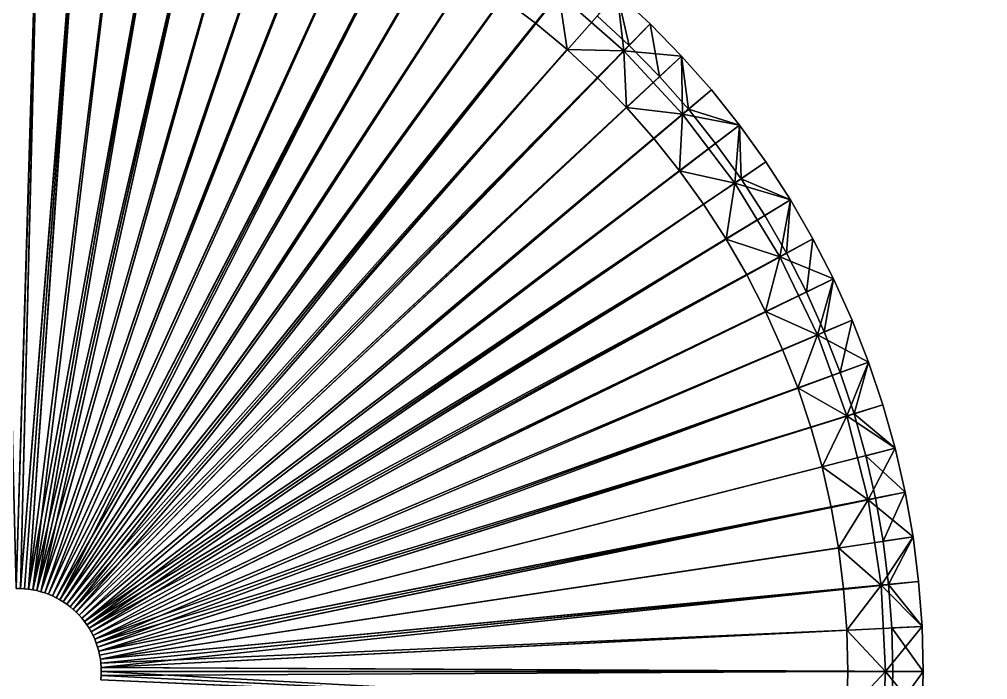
# Model space of a CAD drawing. Header units: millimetres. Extents: x 0 to 520, y -2 to 382.
# Drawn here: x 456.03 to 481.71, y 37.79 to 55.3 of the extents above; entities that cross this region are included whole.
import ezdxf

# ---------------------------------------------------------------- set-up
doc = ezdxf.new("R2010")
doc.units = ezdxf.units.MM

msp = doc.modelspace()

# ---------------------------------------------------------------- linework, layer by layer
at = {"layer": 'BRASS', "color": 52}
for points in [[(509.2, 369.2, 103), (10.8, 369.2, 103), (10.8, 10.8, 103)], [(509.2, 369.2, 103), (10.8, 10.8, 103), (509.2, 10.8, 103)], [(334.9589, 38.6495, 86), (334.9589, 341.3505, 86), (481.35, 190, 86)], [(334.9589, 38.6495, 86), (481.35, 190, 86), (481.3521, 189.9178, 86)], [(334.9589, 38.6495, 86), (481.3521, 189.9178, 86), (335.0411, 38.6495, 86)], [(335.0411, 38.6495, 86), (481.3521, 189.9178, 86), (481.3582, 189.8357, 86)], [(335.0411, 38.6495, 86), (481.3582, 189.8357, 86), (335.1233, 38.6454, 86)], [(335.1233, 38.6454, 86), (481.3582, 189.8357, 86), (481.3684, 189.7541, 86)], [(335.1233, 38.6454, 86), (481.3684, 189.7541, 86), (335.2052, 38.6372, 86)], [(335.2052, 38.6372, 86), (481.3684, 189.7541, 86), (481.3827, 189.6731, 86)], [(335.2052, 38.6372, 86), (481.3827, 189.6731, 86), (335.2865, 38.6249, 86)], [(335.2865, 38.6249, 86), (481.3827, 189.6731, 86), (481.401, 189.5929, 86)], [(335.2865, 38.6249, 86), (481.401, 189.5929, 86), (335.3672, 38.6086, 86)], [(335.3672, 38.6086, 86), (481.401, 189.5929, 86), (481.4233, 189.5137, 86)], [(335.3672, 38.6086, 86), (481.4233, 189.5137, 86), (335.4469, 38.5883, 86)], [(335.4469, 38.5883, 86), (481.4233, 189.5137, 86), (481.4495, 189.4357, 86)], [(335.4469, 38.5883, 86), (481.4495, 189.4357, 86), (335.5255, 38.5641, 86)], [(335.5255, 38.5641, 86), (481.4495, 189.4357, 86), (481.4796, 189.3591, 86)], [(335.5255, 38.5641, 86), (481.4796, 189.3591, 86), (335.6028, 38.5359, 86)], [(335.6028, 38.5359, 86), (481.4796, 189.3591, 86), (481.5134, 189.2841, 86)], [(335.6028, 38.5359, 86), (481.5134, 189.2841, 86), (335.6786, 38.504, 86)], [(335.6786, 38.504, 86), (481.5134, 189.2841, 86), (481.5509, 189.2109, 86)], [(335.6786, 38.504, 86), (481.5509, 189.2109, 86), (335.7527, 38.4683, 86)], [(335.7527, 38.4683, 86), (481.5509, 189.2109, 86), (481.5921, 189.1396, 86)], [(335.7527, 38.4683, 86), (481.5921, 189.1396, 86), (335.825, 38.4289, 86)], [(335.825, 38.4289, 86), (481.5921, 189.1396, 86), (481.6367, 189.0705, 86)], [(335.825, 38.4289, 86), (481.6367, 189.0705, 86), (335.8952, 38.386, 86)], [(335.8952, 38.386, 86), (481.6367, 189.0705, 86), (481.6367, 70.9295, 86)], [(335.8952, 38.386, 86), (481.6367, 70.9295, 86), (481.5921, 70.8604, 86)], [(335.8952, 38.386, 86), (481.5921, 70.8604, 86), (335.9632, 38.3397, 86)], [(335.9632, 38.3397, 86), (481.5921, 70.8604, 86), (481.5509, 70.7891, 86)], [(335.9632, 38.3397, 86), (481.5509, 70.7891, 86), (336.0288, 38.29, 86)], [(336.0288, 38.29, 86), (481.5509, 70.7891, 86), (481.5134, 70.7159, 86)], [(336.0288, 38.29, 86), (481.5134, 70.7159, 86), (336.0918, 38.2371, 86)], [(336.0918, 38.2371, 86), (481.5134, 70.7159, 86), (481.4796, 70.6409, 86)], [(336.0918, 38.2371, 86), (481.4796, 70.6409, 86), (336.1521, 38.1812, 86)], [(336.1521, 38.1812, 86), (481.4796, 70.6409, 86), (481.4495, 70.5643, 86)], [(336.1521, 38.1812, 86), (481.4495, 70.5643, 86), (336.2095, 38.1223, 86)], [(336.2095, 38.1223, 86), (481.4495, 70.5643, 86), (481.4233, 70.4863, 86)], [(336.2095, 38.1223, 86), (481.4233, 70.4863, 86), (336.264, 38.0606, 86)], [(336.264, 38.0606, 86), (481.4233, 70.4863, 86), (481.401, 70.4071, 86)], [(336.264, 38.0606, 86), (481.401, 70.4071, 86), (336.3153, 37.9963, 86)], [(336.3153, 37.9963, 86), (481.401, 70.4071, 86), (481.3827, 70.3269, 86)], [(336.3153, 37.9963, 86), (481.3827, 70.3269, 86), (336.3633, 37.9295, 86)], [(336.3633, 37.9295, 86), (481.3827, 70.3269, 86), (481.3684, 70.2459, 86)], [(336.3633, 37.9295, 86), (481.3684, 70.2459, 86), (336.4079, 37.8604, 86)], [(336.4079, 37.8604, 86), (481.3684, 70.2459, 86), (481.3582, 70.1643, 86)], [(336.4079, 37.8604, 86), (481.3582, 70.1643, 86), (336.4491, 37.7891, 86)], [(336.4491, 37.7891, 86), (481.3582, 70.1643, 86), (481.3521, 70.0822, 86)], [(336.4491, 37.7891, 86), (481.3521, 70.0822, 86), (336.4866, 37.7159, 86)], [(336.4866, 37.7159, 86), (481.3521, 70.0822, 86), (481.35, 70, 86)], [(336.4866, 37.7159, 86), (481.35, 70, 86), (336.5204, 37.6409, 86)], [(336.5204, 37.6409, 86), (481.35, 70, 86), (481.3521, 69.9178, 86)], [(336.5204, 37.6409, 86), (481.3521, 69.9178, 86), (336.5505, 37.5643, 86)], [(336.5505, 37.5643, 86), (481.3521, 69.9178, 86), (481.3582, 69.8357, 86)], [(336.5505, 37.5643, 86), (481.3582, 69.8357, 86), (336.5767, 37.4863, 86)], [(336.5767, 37.4863, 86), (481.3582, 69.8357, 86), (481.3684, 69.7541, 86)], [(336.5767, 37.4863, 86), (481.3684, 69.7541, 86), (336.599, 37.4071, 86)], [(336.599, 37.4071, 86), (481.3684, 69.7541, 86), (481.3827, 69.6731, 86)], [(336.599, 37.4071, 86), (481.3827, 69.6731, 86), (336.6173, 37.3269, 86)], [(336.6173, 37.3269, 86), (481.3827, 69.6731, 86), (481.401, 69.5929, 86)], [(336.6173, 37.3269, 86), (481.401, 69.5929, 86), (336.6316, 37.2459, 86)], [(336.6316, 37.2459, 86), (481.401, 69.5929, 86), (481.4233, 69.5137, 86)], [(336.6316, 37.2459, 86), (481.4233, 69.5137, 86), (336.6418, 37.1643, 86)], [(336.6418, 37.1643, 86), (481.4233, 69.5137, 86), (481.4495, 69.4357, 86)], [(336.6418, 37.1643, 86), (481.4495, 69.4357, 86), (336.6479, 37.0822, 86)], [(336.6479, 37.0822, 86), (481.4495, 69.4357, 86), (481.4796, 69.3591, 86)], [(336.6479, 37.0822, 86), (481.4796, 69.3591, 86), (336.65, 37, 86)], [(336.65, 37, 86), (481.4796, 69.3591, 86), (481.5134, 69.2841, 86)], [(336.6316, 36.7541, 86), (481.5921, 69.1396, 86), (481.6367, 69.0705, 86)], [(336.6418, 36.8357, 86), (481.5921, 69.1396, 86), (336.6316, 36.7541, 86)], [(336.6418, 36.8357, 86), (481.5509, 69.2109, 86), (481.5921, 69.1396, 86)], [(336.6479, 36.9178, 86), (481.5509, 69.2109, 86), (336.6418, 36.8357, 86)], [(336.65, 37, 86), (481.5134, 69.2841, 86), (336.6479, 36.9178, 86)], [(336.6479, 36.9178, 86), (481.5134, 69.2841, 86), (481.5509, 69.2109, 86)], [(336.599, 36.5929, 86), (481.6847, 69.0037, 86), (499.5, 20.5, 86)], [(336.6173, 36.6731, 86), (481.6847, 69.0037, 86), (336.599, 36.5929, 86)], [(336.6173, 36.6731, 86), (481.6367, 69.0705, 86), (481.6847, 69.0037, 86)], [(336.6316, 36.7541, 86), (481.6367, 69.0705, 86), (336.6173, 36.6731, 86)], [(499.5, 20.5, 86), (481.6847, 69.0037, 86), (481.736, 68.9394, 86)], [(456.5983, 61.9925), (455.4017, 61.9925), (455.9452, 40.1993)], [(456.5983, 61.9925), (455.9452, 40.1993), (456.0548, 40.1993)], [(457.7935, 61.9329), (456.5983, 61.9925), (456.0548, 40.1993)], [(457.7935, 61.9329), (456.0548, 40.1993), (456.1644, 40.1938)], [(457.7935, 61.9329), (456.1644, 40.1938), (456.2736, 40.1829)], [(458.9842, 61.8137), (457.7935, 61.9329), (456.2736, 40.1829)], [(458.9842, 61.8137), (456.2736, 40.1829), (456.382, 40.1666)], [(460.1676, 61.6354), (458.9842, 61.8137), (456.382, 40.1666)], [(460.1676, 61.6354), (456.382, 40.1666), (456.4895, 40.1448)], [(461.3405, 61.3983), (460.1676, 61.6354), (456.4895, 40.1448)], [(461.3405, 61.3983), (456.4895, 40.1448), (456.5958, 40.1178)], [(462.5002, 61.103), (461.3405, 61.3983), (456.5958, 40.1178)], [(463.6437, 60.7503), (462.5002, 61.103), (456.5958, 40.1178)], [(463.6437, 60.7503), (456.5958, 40.1178), (456.7007, 40.0854)], [(464.7682, 60.341), (463.6437, 60.7503), (456.7007, 40.0854)], [(464.7682, 60.341), (456.7007, 40.0854), (456.8038, 40.0479)], [(465.8709, 59.8761), (464.7682, 60.341), (456.8038, 40.0479)], [(455.4515, 59.9932, -14), (456.5485, 59.9932, -14), (455.9452, 40.1993, -14)], [(455.9452, 40.1993, -14), (456.5485, 59.9932, -14), (456.0548, 40.1993, -14)], [(456.5485, 59.9932, -14), (457.6441, 59.9385, -14), (456.0548, 40.1993, -14)], [(456.0548, 40.1993, -14), (457.6441, 59.9385, -14), (456.1644, 40.1938, -14)], [(456.1644, 40.1938, -14), (457.6441, 59.9385, -14), (456.2736, 40.1829, -14)], [(457.6441, 59.9385, -14), (458.7356, 59.8293, -14), (456.2736, 40.1829, -14)], [(465.8709, 59.8761), (456.8038, 40.0479), (456.9048, 40.0053)], [(466.9491, 59.3569), (465.8709, 59.8761), (456.9048, 40.0053)], [(458.7356, 59.8293, -14), (459.8203, 59.6658, -14), (456.2736, 40.1829, -14)], [(456.2736, 40.1829, -14), (459.8203, 59.6658, -14), (456.382, 40.1666, -14)], [(459.8203, 59.6658, -14), (460.8955, 59.4484, -14), (456.382, 40.1666, -14)], [(456.382, 40.1666, -14), (460.8955, 59.4484, -14), (456.4895, 40.1448, -14)], [(460.8955, 59.4484, -14), (461.9585, 59.1777, -14), (456.4895, 40.1448, -14)], [(466.9491, 59.3569), (456.9048, 40.0053), (457.0037, 39.9577)], [(468, 58.7846), (466.9491, 59.3569), (457.0037, 39.9577)], [(456.4895, 40.1448, -14), (461.9585, 59.1777, -14), (456.5958, 40.1178, -14)], [(461.9585, 59.1777, -14), (463.0067, 58.8544, -14), (456.5958, 40.1178, -14)], [(456.5958, 40.1178, -14), (463.0067, 58.8544, -14), (456.7007, 40.0854, -14)], [(463.0067, 58.8544, -14), (464.0375, 58.4792, -14), (456.7007, 40.0854, -14)], [(468, 58.7846), (457.0037, 39.9577), (457.1, 39.9053)], [(469.0211, 58.1606), (468, 58.7846), (457.1, 39.9053)], [(456.7007, 40.0854, -14), (464.0375, 58.4792, -14), (456.8038, 40.0479, -14)], [(464.0375, 58.4792, -14), (465.0483, 58.0531, -14), (456.8038, 40.0479, -14)], [(456.8038, 40.0479, -14), (465.0483, 58.0531, -14), (456.9048, 40.0053, -14)], [(465.0483, 58.0531, -14), (466.0366, 57.5772, -14), (456.9048, 40.0053, -14)], [(469.0211, 58.1606), (457.1, 39.9053), (457.1936, 39.8481)], [(470.0098, 57.4865), (469.0211, 58.1606), (457.1936, 39.8481)], [(456.9048, 40.0053, -14), (466.0366, 57.5772, -14), (457.0037, 39.9577, -14)], [(457.0037, 39.9577, -14), (466.0366, 57.5772, -14), (457.1, 39.9053, -14)], [(466.0366, 57.5772, -14), (467, 57.0526, -14), (457.1, 39.9053, -14)], [(470.0098, 57.4865), (457.1936, 39.8481), (457.2842, 39.7863)], [(470.9638, 56.764), (470.0098, 57.4865), (457.2842, 39.7863)], [(467, 57.0526, -14), (467.936, 56.4806, -14), (457.1, 39.9053, -14)], [(470.9638, 56.764), (457.2842, 39.7863), (457.3717, 39.72)], [(470.9638, 56.764), (457.3717, 39.72), (457.4557, 39.6495)], [(471.8805, 55.9947), (470.9638, 56.764), (457.4557, 39.6495)], [(457.1, 39.9053, -14), (467.936, 56.4806, -14), (457.1936, 39.8481, -14)], [(467.936, 56.4806, -14), (468.8424, 55.8626, -14), (457.1936, 39.8481, -14)], [(472.7577, 55.1808), (471.8805, 55.9947), (457.4557, 39.6495)], [(470.3403, 55.9821, -13), (471.8805, 55.9947, -12), (472.0594, 54.4649, -13)], [(471.3511, 55.3949, -3), (471.8805, 55.9947, -3), (472.1991, 54.6081, -3)], [(471.8805, 55.9947, -4), (471.3511, 55.3949, -4), (472.1991, 54.6081, -4)], [(471.8805, 55.9947), (472.7577, 55.1808), (472.7577, 55.1808, -3)], [(471.8805, 55.9947), (472.7577, 55.1808, -3), (471.8805, 55.9947, -3)], [(471.8805, 55.9947, -3), (472.7577, 55.1808, -3), (472.1991, 54.6081, -3)], [(472.7577, 55.1808, -4), (471.8805, 55.9947, -4), (472.1991, 54.6081, -4)], [(471.8805, 55.9947, -4), (472.7577, 55.1808, -4), (472.7577, 55.1808, -12)], [(471.8805, 55.9947, -4), (472.7577, 55.1808, -12), (471.8805, 55.9947, -12)], [(472.0594, 54.4649, -13), (471.8805, 55.9947, -12), (472.7577, 55.1808, -12)], [(457.1936, 39.8481, -14), (468.8424, 55.8626, -14), (457.2842, 39.7863, -14)], [(468.8424, 55.8626, -14), (469.7168, 55.2003, -14), (457.2842, 39.7863, -14)], [(470.3403, 55.9821, -13), (469.7168, 55.2003, -14), (468.8424, 55.8626, -14)], [(470.3403, 55.9821, -13), (470.5571, 54.4952, -14), (469.7168, 55.2003, -14)], [(470.3403, 55.9821, -13), (472.0594, 54.4649, -13), (470.5571, 54.4952, -14)], [(471.3511, 55.3949, -3), (472.1991, 54.6081, -3), (472.1991, 54.6081, -4)], [(471.3511, 55.3949, -3), (472.1991, 54.6081, -4), (471.3511, 55.3949, -4)], [(457.2842, 39.7863, -14), (469.7168, 55.2003, -14), (457.3717, 39.72, -14)], [(469.7168, 55.2003, -14), (470.5571, 54.4952, -14), (457.3717, 39.72, -14)], [(472.7577, 55.1808), (457.4557, 39.6495), (457.5361, 39.5749)], [(472.7577, 55.1808), (457.5361, 39.5749), (457.6127, 39.4964)], [(472.7577, 55.1808), (457.6127, 39.4964), (473.5932, 54.3241)], [(472.0594, 54.4649, -13), (472.7577, 55.1808, -12), (473.5932, 54.3241, -12)], [(472.1991, 54.6081, -3), (472.7577, 55.1808, -3), (473.0068, 53.78, -3)], [(472.7577, 55.1808, -4), (472.1991, 54.6081, -4), (473.0068, 53.78, -4)], [(472.7577, 55.1808), (473.5932, 54.3241), (473.5932, 54.3241, -3)], [(472.7577, 55.1808), (473.5932, 54.3241, -3), (472.7577, 55.1808, -3)], [(473.0068, 53.78, -3), (472.7577, 55.1808, -3), (473.5932, 54.3241, -3)], [(472.7577, 55.1808, -4), (473.0068, 53.78, -4), (473.5932, 54.3241, -4)], [(472.7577, 55.1808, -4), (473.5932, 54.3241, -4), (473.5932, 54.3241, -12)], [(472.7577, 55.1808, -4), (473.5932, 54.3241, -12), (472.7577, 55.1808, -12)], [(457.3717, 39.72, -14), (470.5571, 54.4952, -14), (457.4557, 39.6495, -14)], [(457.4557, 39.6495, -14), (470.5571, 54.4952, -14), (457.5361, 39.5749, -14)], [(470.5571, 54.4952, -14), (471.3612, 53.7491, -14), (457.5361, 39.5749, -14)], [(472.0594, 54.4649, -13), (471.3612, 53.7491, -14), (470.5571, 54.4952, -14)], [(472.0594, 54.4649, -13), (472.1271, 52.9638, -14), (471.3612, 53.7491, -14)], [(472.0594, 54.4649, -13), (473.5932, 54.3241, -12), (473.619, 52.7841, -13)], [(472.0594, 54.4649, -13), (473.619, 52.7841, -13), (472.1271, 52.9638, -14)], [(472.1991, 54.6081, -3), (473.0068, 53.78, -3), (473.0068, 53.78, -4)], [(472.1991, 54.6081, -3), (473.0068, 53.78, -4), (472.1991, 54.6081, -4)], [(473.5932, 54.3241), (457.6127, 39.4964), (457.6853, 39.4141)], [(473.5932, 54.3241), (457.6853, 39.4141), (474.3851, 53.4269)], [(473.0068, 53.78, -3), (473.5932, 54.3241, -3), (473.7722, 52.9127, -3)], [(473.5932, 54.3241, -4), (473.0068, 53.78, -4), (473.7722, 52.9127, -4)], [(474.3851, 53.4269), (474.3851, 53.4269, -3), (473.5932, 54.3241, -3)], [(473.5932, 54.3241), (474.3851, 53.4269), (473.5932, 54.3241, -3)], [(473.7722, 52.9127, -3), (473.5932, 54.3241, -3), (474.3851, 53.4269, -3)], [(473.5932, 54.3241, -4), (473.7722, 52.9127, -4), (474.3851, 53.4269, -4)], [(474.3851, 53.4269, -4), (474.3851, 53.4269, -12), (473.5932, 54.3241, -12)], [(473.5932, 54.3241, -4), (474.3851, 53.4269, -4), (473.5932, 54.3241, -12)], [(473.619, 52.7841, -13), (473.5932, 54.3241, -12), (474.3851, 53.4269, -12)], [(457.5361, 39.5749, -14), (471.3612, 53.7491, -14), (457.6127, 39.4964, -14)], [(457.6127, 39.4964, -14), (471.3612, 53.7491, -14), (472.1271, 52.9638, -14)], [(473.0068, 53.78, -3), (473.7722, 52.9127, -3), (473.7722, 52.9127, -4)], [(473.0068, 53.78, -3), (473.7722, 52.9127, -4), (473.0068, 53.78, -4)], [(474.3851, 53.4269), (457.6853, 39.4141), (457.7537, 39.3284)], [(474.3851, 53.4269), (457.7537, 39.3284), (475.1312, 52.4913)], [(473.619, 52.7841, -13), (474.3851, 53.4269, -12), (475.1312, 52.4913, -12)], [(473.7722, 52.9127, -3), (474.3851, 53.4269, -3), (475.1312, 52.4913, -3)], [(474.3851, 53.4269, -4), (473.7722, 52.9127, -4), (475.1312, 52.4913, -4)], [(475.1312, 52.4913), (475.1312, 52.4913, -3), (474.3851, 53.4269, -3)], [(474.3851, 53.4269), (475.1312, 52.4913), (474.3851, 53.4269, -3)], [(475.1312, 52.4913, -4), (475.1312, 52.4913, -12), (474.3851, 53.4269, -12)], [(474.3851, 53.4269, -4), (475.1312, 52.4913, -4), (474.3851, 53.4269, -12)], [(457.6127, 39.4964, -14), (472.1271, 52.9638, -14), (457.6853, 39.4141, -14)], [(457.6853, 39.4141, -14), (472.1271, 52.9638, -14), (472.853, 52.1413, -14)], [(473.619, 52.7841, -13), (472.853, 52.1413, -14), (472.1271, 52.9638, -14)], [(473.7722, 52.9127, -3), (475.1312, 52.4913, -3), (474.4935, 52.0083, -3)], [(473.7722, 52.9127, -3), (474.4935, 52.0083, -3), (474.4935, 52.0083, -4)], [(473.7722, 52.9127, -3), (474.4935, 52.0083, -4), (473.7722, 52.9127, -4)], [(475.1312, 52.4913, -4), (473.7722, 52.9127, -4), (474.4935, 52.0083, -4)], [(473.619, 52.7841, -13), (473.5369, 51.2837, -14), (472.853, 52.1413, -14)], [(473.619, 52.7841, -13), (475.0035, 50.9564, -13), (473.5369, 51.2837, -14)], [(473.619, 52.7841, -13), (475.1312, 52.4913, -12), (475.0035, 50.9564, -13)], [(475.1312, 52.4913), (457.7537, 39.3284), (457.8177, 39.2393)], [(475.1312, 52.4913), (457.8177, 39.2393), (475.8297, 51.5197)], [(474.4935, 52.0083, -3), (475.1312, 52.4913, -3), (475.1687, 51.069, -3)], [(475.1312, 52.4913, -4), (474.4935, 52.0083, -4), (475.1687, 51.069, -4)], [(475.0035, 50.9564, -13), (475.1312, 52.4913, -12), (475.8297, 51.5197, -12)], [(475.8297, 51.5197), (475.8297, 51.5197, -3), (475.1312, 52.4913, -3)], [(475.1312, 52.4913), (475.8297, 51.5197), (475.1312, 52.4913, -3)], [(475.1687, 51.069, -3), (475.1312, 52.4913, -3), (475.8297, 51.5197, -3)], [(475.1312, 52.4913, -4), (475.1687, 51.069, -4), (475.8297, 51.5197, -4)], [(475.1312, 52.4913, -4), (475.8297, 51.5197, -4), (475.8297, 51.5197, -12)], [(475.1312, 52.4913, -4), (475.8297, 51.5197, -12), (475.1312, 52.4913, -12)], [(457.6853, 39.4141, -14), (472.853, 52.1413, -14), (457.7537, 39.3284, -14)], [(457.7537, 39.3284, -14), (472.853, 52.1413, -14), (473.5369, 51.2837, -14)], [(474.4935, 52.0083, -3), (475.1687, 51.069, -3), (475.1687, 51.069, -4)], [(474.4935, 52.0083, -3), (475.1687, 51.069, -4), (474.4935, 52.0083, -4)], [(475.8297, 51.5197), (457.8177, 39.2393), (476.479, 50.5144)], [(475.0035, 50.9564, -13), (475.8297, 51.5197, -12), (476.479, 50.5144, -12)], [(475.1687, 51.069, -3), (475.8297, 51.5197, -3), (476.479, 50.5144, -3)], [(475.8297, 51.5197, -4), (475.1687, 51.069, -4), (476.479, 50.5144, -4)], [(475.8297, 51.5197), (476.479, 50.5144), (476.479, 50.5144, -3)], [(475.8297, 51.5197), (476.479, 50.5144, -3), (475.8297, 51.5197, -3)], [(475.8297, 51.5197, -4), (476.479, 50.5144, -4), (476.479, 50.5144, -12)], [(475.8297, 51.5197, -4), (476.479, 50.5144, -12), (475.8297, 51.5197, -12)], [(457.7537, 39.3284, -14), (473.5369, 51.2837, -14), (474.1773, 50.393, -14)], [(475.0035, 50.9564, -13), (474.1773, 50.393, -14), (473.5369, 51.2837, -14)], [(475.0035, 50.9564, -13), (474.7724, 49.4716, -14), (474.1773, 50.393, -14)], [(475.0035, 50.9564, -13), (476.1991, 48.9998, -13), (474.7724, 49.4716, -14)], [(475.0035, 50.9564, -13), (476.479, 50.5144, -12), (476.1991, 48.9998, -13)], [(475.1687, 51.069, -3), (476.479, 50.5144, -3), (475.7963, 50.0973, -3)], [(475.1687, 51.069, -3), (475.7963, 50.0973, -3), (475.7963, 50.0973, -4)], [(475.1687, 51.069, -3), (475.7963, 50.0973, -4), (475.1687, 51.069, -4)], [(476.479, 50.5144, -4), (475.1687, 51.069, -4), (475.7963, 50.0973, -4)], [(457.7537, 39.3284, -14), (474.1773, 50.393, -14), (457.8177, 39.2393, -14)], [(476.479, 50.5144), (457.8177, 39.2393), (457.8772, 39.1472)], [(457.8177, 39.2393, -14), (474.1773, 50.393, -14), (457.8772, 39.1472, -14)], [(476.479, 50.5144), (457.8772, 39.1472), (477.0773, 49.4781)], [(457.8772, 39.1472, -14), (474.1773, 50.393, -14), (474.7724, 49.4716, -14)], [(475.7963, 50.0973, -3), (476.479, 50.5144, -3), (476.3747, 49.0955, -3)], [(476.479, 50.5144, -4), (475.7963, 50.0973, -4), (476.3747, 49.0955, -4)], [(476.1991, 48.9998, -13), (476.479, 50.5144, -12), (477.0773, 49.4781, -12)], [(476.3747, 49.0955, -3), (476.479, 50.5144, -3), (477.0773, 49.4781, -3)], [(476.479, 50.5144, -4), (476.3747, 49.0955, -4), (477.0773, 49.4781, -4)], [(477.0773, 49.4781), (477.0773, 49.4781, -3), (476.479, 50.5144, -3)], [(476.479, 50.5144), (477.0773, 49.4781), (476.479, 50.5144, -3)], [(476.479, 50.5144, -4), (477.0773, 49.4781, -4), (477.0773, 49.4781, -12)], [(476.479, 50.5144, -4), (477.0773, 49.4781, -12), (476.479, 50.5144, -12)], [(475.7963, 50.0973, -3), (476.3747, 49.0955, -3), (476.3747, 49.0955, -4)], [(475.7963, 50.0973, -3), (476.3747, 49.0955, -4), (475.7963, 50.0973, -4)], [(477.0773, 49.4781), (457.8772, 39.1472), (457.9321, 39.0522)], [(457.8772, 39.1472, -14), (474.7724, 49.4716, -14), (457.9321, 39.0522, -14)], [(477.0773, 49.4781), (457.9321, 39.0522), (457.9821, 38.9545)], [(457.9321, 39.0522, -14), (474.7724, 49.4716, -14), (475.3209, 48.5216, -14)], [(477.0773, 49.4781), (457.9821, 38.9545), (477.6233, 48.4132)], [(476.1991, 48.9998, -13), (475.3209, 48.5216, -14), (474.7724, 49.4716, -14)], [(476.1991, 48.9998, -13), (477.0773, 49.4781, -12), (477.6233, 48.4132, -12)], [(476.3747, 49.0955, -3), (477.0773, 49.4781, -3), (476.9025, 48.0661, -3)], [(477.0773, 49.4781, -4), (476.3747, 49.0955, -4), (476.9025, 48.0661, -4)], [(476.9025, 48.0661, -3), (477.0773, 49.4781, -3), (477.6233, 48.4132, -3)], [(477.0773, 49.4781, -4), (476.9025, 48.0661, -4), (477.6233, 48.4132, -4)], [(477.0773, 49.4781), (477.6233, 48.4132, -3), (477.0773, 49.4781, -3)], [(477.0773, 49.4781), (477.6233, 48.4132), (477.6233, 48.4132, -3)], [(477.0773, 49.4781, -4), (477.6233, 48.4132, -12), (477.0773, 49.4781, -12)], [(477.0773, 49.4781, -4), (477.6233, 48.4132, -4), (477.6233, 48.4132, -12)], [(476.3747, 49.0955, -3), (476.9025, 48.0661, -4), (476.3747, 49.0955, -4)], [(476.3747, 49.0955, -3), (476.9025, 48.0661, -3), (476.9025, 48.0661, -4)], [(476.1991, 48.9998, -13), (475.8213, 47.5454, -14), (475.3209, 48.5216, -14)], [(476.1991, 48.9998, -13), (477.194, 46.934, -13), (475.8213, 47.5454, -14)], [(476.1991, 48.9998, -13), (477.6233, 48.4132, -12), (477.194, 46.934, -13)], [(457.9321, 39.0522, -14), (475.3209, 48.5216, -14), (457.9821, 38.9545, -14)], [(457.9821, 38.9545, -14), (475.3209, 48.5216, -14), (475.8213, 47.5454, -14)], [(477.6233, 48.4132), (457.9821, 38.9545), (458.0272, 38.8546)], [(477.6233, 48.4132), (458.0272, 38.8546), (478.1154, 47.3224)], [(476.9025, 48.0661, -3), (477.6233, 48.4132, -3), (477.3782, 47.0117, -3)], [(477.6233, 48.4132, -4), (476.9025, 48.0661, -4), (477.3782, 47.0117, -4)], [(477.194, 46.934, -13), (477.6233, 48.4132, -12), (478.1154, 47.3224, -12)], [(477.3782, 47.0117, -3), (477.6233, 48.4132, -3), (478.1154, 47.3224, -3)], [(477.6233, 48.4132, -4), (477.3782, 47.0117, -4), (478.1154, 47.3224, -4)], [(477.6233, 48.4132), (478.1154, 47.3224, -3), (477.6233, 48.4132, -3)], [(477.6233, 48.4132), (478.1154, 47.3224), (478.1154, 47.3224, -3)], [(477.6233, 48.4132, -4), (478.1154, 47.3224, -12), (477.6233, 48.4132, -12)], [(477.6233, 48.4132, -4), (478.1154, 47.3224, -4), (478.1154, 47.3224, -12)], [(476.9025, 48.0661, -3), (477.3782, 47.0117, -4), (476.9025, 48.0661, -4)], [(476.9025, 48.0661, -3), (477.3782, 47.0117, -3), (477.3782, 47.0117, -4)], [(457.9821, 38.9545, -14), (475.8213, 47.5454, -14), (458.0272, 38.8546, -14)], [(458.0272, 38.8546, -14), (475.8213, 47.5454, -14), (476.2725, 46.5456, -14)], [(477.194, 46.934, -13), (476.2725, 46.5456, -14), (475.8213, 47.5454, -14)], [(478.1154, 47.3224), (458.0272, 38.8546), (458.0673, 38.7524)], [(478.1154, 47.3224), (458.0673, 38.7524), (478.5526, 46.2085)], [(477.194, 46.934, -13), (478.1154, 47.3224, -12), (478.5526, 46.2085, -12)], [(477.3782, 47.0117, -3), (478.1154, 47.3224, -3), (477.8009, 45.9349, -3)], [(478.1154, 47.3224, -4), (477.3782, 47.0117, -4), (477.8009, 45.9349, -4)], [(477.8009, 45.9349, -3), (478.1154, 47.3224, -3), (478.5526, 46.2085, -3)], [(478.1154, 47.3224, -4), (477.8009, 45.9349, -4), (478.5526, 46.2085, -4)], [(478.1154, 47.3224), (478.5526, 46.2085, -3), (478.1154, 47.3224, -3)], [(478.1154, 47.3224), (478.5526, 46.2085), (478.5526, 46.2085, -3)], [(478.1154, 47.3224, -4), (478.5526, 46.2085, -12), (478.1154, 47.3224, -12)], [(478.1154, 47.3224, -4), (478.5526, 46.2085, -4), (478.5526, 46.2085, -12)], [(477.3782, 47.0117, -3), (477.8009, 45.9349, -4), (477.3782, 47.0117, -4)], [(477.3782, 47.0117, -3), (477.8009, 45.9349, -3), (477.8009, 45.9349, -4)], [(477.194, 46.934, -13), (476.6732, 45.5244, -14), (476.2725, 46.5456, -14)], [(477.194, 46.934, -13), (477.9782, 44.7794, -13), (476.6732, 45.5244, -14)], [(477.194, 46.934, -13), (478.5526, 46.2085, -12), (477.9782, 44.7794, -13)], [(458.0272, 38.8546, -14), (476.2725, 46.5456, -14), (476.6732, 45.5244, -14)], [(478.5526, 46.2085), (458.0673, 38.7524), (458.1023, 38.6485)], [(478.5526, 46.2085), (458.1023, 38.6485), (478.9337, 45.0741)], [(477.8009, 45.9349, -3), (478.5526, 46.2085, -3), (478.1693, 44.8383, -3)], [(478.5526, 46.2085, -4), (477.8009, 45.9349, -4), (478.1693, 44.8383, -4)], [(477.9782, 44.7794, -13), (478.5526, 46.2085, -12), (478.9337, 45.0741, -12)], [(478.1693, 44.8383, -3), (478.5526, 46.2085, -3), (478.9337, 45.0741, -3)], [(478.5526, 46.2085, -4), (478.1693, 44.8383, -4), (478.9337, 45.0741, -4)], [(478.5526, 46.2085), (478.9337, 45.0741, -3), (478.5526, 46.2085, -3)], [(478.5526, 46.2085), (478.9337, 45.0741), (478.9337, 45.0741, -3)], [(478.9337, 45.0741, -4), (478.9337, 45.0741, -12), (478.5526, 46.2085, -12)], [(478.5526, 46.2085, -4), (478.9337, 45.0741, -4), (478.5526, 46.2085, -12)], [(477.8009, 45.9349, -3), (478.1693, 44.8383, -4), (477.8009, 45.9349, -4)], [(477.8009, 45.9349, -3), (478.1693, 44.8383, -3), (478.1693, 44.8383, -4)], [(458.0272, 38.8546, -14), (476.6732, 45.5244, -14), (458.0673, 38.7524, -14)], [(458.0673, 38.7524, -14), (476.6732, 45.5244, -14), (477.0226, 44.4846, -14)], [(477.9782, 44.7794, -13), (477.0226, 44.4846, -14), (476.6732, 45.5244, -14)], [(478.9337, 45.0741), (458.1023, 38.6485), (458.132, 38.5429)], [(478.9337, 45.0741), (458.132, 38.5429), (479.2579, 43.9222)], [(477.9782, 44.7794, -13), (478.9337, 45.0741, -12), (479.2579, 43.9222, -12)], [(478.1693, 44.8383, -3), (478.9337, 45.0741, -3), (479.2579, 43.9222, -3)], [(478.9337, 45.0741, -4), (478.1693, 44.8383, -4), (479.2579, 43.9222, -4)], [(478.9337, 45.0741), (479.2579, 43.9222, -3), (478.9337, 45.0741, -3)], [(478.9337, 45.0741), (479.2579, 43.9222), (479.2579, 43.9222, -3)], [(478.9337, 45.0741, -4), (479.2579, 43.9222, -12), (478.9337, 45.0741, -12)], [(478.9337, 45.0741, -4), (479.2579, 43.9222, -4), (479.2579, 43.9222, -12)], [(477.9782, 44.7794, -13), (477.3197, 43.4287, -14), (477.0226, 44.4846, -14)], [(477.9782, 44.7794, -13), (478.544, 42.5574, -13), (477.3197, 43.4287, -14)], [(477.9782, 44.7794, -13), (479.2579, 43.9222, -12), (478.544, 42.5574, -13)], [(478.1693, 44.8383, -3), (479.2579, 43.9222, -3), (478.4826, 43.7248, -3)], [(478.1693, 44.8383, -3), (478.4826, 43.7248, -4), (478.1693, 44.8383, -4)], [(478.1693, 44.8383, -3), (478.4826, 43.7248, -3), (478.4826, 43.7248, -4)], [(479.2579, 43.9222, -4), (478.1693, 44.8383, -4), (478.4826, 43.7248, -4)], [(458.0673, 38.7524, -14), (477.0226, 44.4846, -14), (458.1023, 38.6485, -14)], [(458.1023, 38.6485, -14), (477.0226, 44.4846, -14), (458.132, 38.5429, -14)], [(458.132, 38.5429, -14), (477.0226, 44.4846, -14), (477.3197, 43.4287, -14)], [(479.2579, 43.9222), (458.132, 38.5429), (479.5241, 42.7555)], [(478.4826, 43.7248, -3), (479.2579, 43.9222, -3), (479.5241, 42.7555, -3)], [(479.2579, 43.9222, -4), (478.4826, 43.7248, -4), (479.5241, 42.7555, -4)], [(478.544, 42.5574, -13), (479.2579, 43.9222, -12), (479.5241, 42.7555, -12)], [(479.2579, 43.9222), (479.5241, 42.7555, -3), (479.2579, 43.9222, -3)], [(479.2579, 43.9222), (479.5241, 42.7555), (479.5241, 42.7555, -3)], [(479.2579, 43.9222, -4), (479.5241, 42.7555, -12), (479.2579, 43.9222, -12)], [(479.2579, 43.9222, -4), (479.5241, 42.7555, -4), (479.5241, 42.7555, -12)], [(478.4826, 43.7248, -3), (479.5241, 42.7555, -3), (478.74, 42.597, -3)], [(478.4826, 43.7248, -3), (478.74, 42.597, -4), (478.4826, 43.7248, -4)], [(478.4826, 43.7248, -3), (478.74, 42.597, -3), (478.74, 42.597, -4)], [(479.5241, 42.7555, -4), (478.4826, 43.7248, -4), (478.74, 42.597, -4)], [(458.132, 38.5429, -14), (477.3197, 43.4287, -14), (477.5638, 42.3592, -14)], [(478.544, 42.5574, -13), (477.5638, 42.3592, -14), (477.3197, 43.4287, -14)], [(479.5241, 42.7555), (458.132, 38.5429), (458.1564, 38.4359)], [(479.5241, 42.7555), (458.1564, 38.4359), (458.1754, 38.3279)], [(479.5241, 42.7555), (458.1754, 38.3279), (479.7319, 41.577)], [(478.544, 42.5574, -13), (479.5241, 42.7555, -12), (479.7319, 41.577, -12)], [(478.74, 42.597, -3), (479.5241, 42.7555, -3), (478.9409, 41.4578, -3)], [(479.5241, 42.7555, -4), (478.74, 42.597, -4), (478.9409, 41.4578, -4)], [(478.9409, 41.4578, -3), (479.5241, 42.7555, -3), (479.7319, 41.577, -3)], [(479.5241, 42.7555, -4), (478.9409, 41.4578, -4), (479.7319, 41.577, -4)], [(479.5241, 42.7555), (479.7319, 41.577, -3), (479.5241, 42.7555, -3)], [(479.5241, 42.7555), (479.7319, 41.577), (479.7319, 41.577, -3)], [(479.5241, 42.7555, -4), (479.7319, 41.577, -12), (479.5241, 42.7555, -12)], [(479.5241, 42.7555, -4), (479.7319, 41.577, -4), (479.7319, 41.577, -12)], [(478.544, 42.5574, -13), (477.7543, 41.2789, -14), (477.5638, 42.3592, -14)], [(478.544, 42.5574, -13), (478.8857, 40.2901, -13), (477.7543, 41.2789, -14)], [(478.544, 42.5574, -13), (479.7319, 41.577, -12), (478.8857, 40.2901, -13)], [(478.74, 42.597, -3), (478.9409, 41.4578, -4), (478.74, 42.597, -4)], [(478.74, 42.597, -3), (478.9409, 41.4578, -3), (478.9409, 41.4578, -4)], [(458.132, 38.5429, -14), (477.5638, 42.3592, -14), (458.1564, 38.4359, -14)], [(458.1564, 38.4359, -14), (477.5638, 42.3592, -14), (458.1754, 38.3279, -14)], [(458.1754, 38.3279, -14), (477.5638, 42.3592, -14), (477.7543, 41.2789, -14)], [(479.7319, 41.577), (458.1754, 38.3279), (479.8807, 40.3896)], [(478.8857, 40.2901, -13), (479.7319, 41.577, -12), (479.8807, 40.3896, -12)], [(478.9409, 41.4578, -3), (479.7319, 41.577, -3), (479.0847, 40.31, -3)], [(479.7319, 41.577, -4), (478.9409, 41.4578, -4), (479.0847, 40.31, -4)], [(478.9409, 41.4578, -3), (479.0847, 40.31, -4), (478.9409, 41.4578, -4)], [(478.9409, 41.4578, -3), (479.0847, 40.31, -3), (479.0847, 40.31, -4)], [(479.0847, 40.31, -3), (479.7319, 41.577, -3), (479.8807, 40.3896, -3)], [(479.7319, 41.577, -4), (479.0847, 40.31, -4), (479.8807, 40.3896, -4)], [(479.7319, 41.577), (479.8807, 40.3896, -3), (479.7319, 41.577, -3)], [(479.7319, 41.577), (479.8807, 40.3896), (479.8807, 40.3896, -3)], [(479.8807, 40.3896, -4), (479.8807, 40.3896, -12), (479.7319, 41.577, -12)], [(479.7319, 41.577, -4), (479.8807, 40.3896, -4), (479.7319, 41.577, -12)], [(458.1754, 38.3279, -14), (477.7543, 41.2789, -14), (477.8907, 40.1905, -14)], [(478.8857, 40.2901, -13), (477.8907, 40.1905, -14), (477.7543, 41.2789, -14)], [(479.8807, 40.3896), (458.1754, 38.3279), (458.1891, 38.219)], [(479.8807, 40.3896), (458.1891, 38.219), (458.1973, 38.1097)], [(479.8807, 40.3896), (458.1973, 38.1097), (479.9702, 39.1963)], [(478.8857, 40.2901, -13), (479.8807, 40.3896, -12), (479.9702, 39.1963, -12)], [(479.0847, 40.31, -3), (479.8807, 40.3896, -3), (479.9702, 39.1963, -3)], [(479.8807, 40.3896, -4), (479.0847, 40.31, -4), (479.9702, 39.1963, -4)], [(479.8807, 40.3896), (479.9702, 39.1963, -3), (479.8807, 40.3896, -3)], [(479.8807, 40.3896), (479.9702, 39.1963), (479.9702, 39.1963, -3)], [(479.8807, 40.3896, -4), (479.9702, 39.1963, -12), (479.8807, 40.3896, -12)], [(479.8807, 40.3896, -4), (479.9702, 39.1963, -4), (479.9702, 39.1963, -12)], [(456.0548, 40.1993, -14), (455.9452, 40.1993), (455.9452, 40.1993, -14)], [(456.0548, 40.1993), (455.9452, 40.1993), (456.0548, 40.1993, -14)], [(456.1644, 40.1938, -14), (456.0548, 40.1993), (456.0548, 40.1993, -14)], [(456.1644, 40.1938), (456.0548, 40.1993), (456.1644, 40.1938, -14)], [(456.2736, 40.1829, -14), (456.2736, 40.1829), (456.1644, 40.1938, -14)], [(456.2736, 40.1829), (456.1644, 40.1938), (456.1644, 40.1938, -14)], [(456.382, 40.1666, -14), (456.2736, 40.1829), (456.2736, 40.1829, -14)], [(456.382, 40.1666), (456.2736, 40.1829), (456.382, 40.1666, -14)], [(456.4895, 40.1448, -14), (456.382, 40.1666), (456.382, 40.1666, -14)], [(456.4895, 40.1448), (456.382, 40.1666), (456.4895, 40.1448, -14)], [(456.5958, 40.1178, -14), (456.4895, 40.1448), (456.4895, 40.1448, -14)], [(456.5958, 40.1178), (456.4895, 40.1448), (456.5958, 40.1178, -14)], [(456.7007, 40.0854, -14), (456.5958, 40.1178), (456.5958, 40.1178, -14)], [(456.7007, 40.0854), (456.5958, 40.1178), (456.7007, 40.0854, -14)], [(456.8038, 40.0479, -14), (456.8038, 40.0479), (456.7007, 40.0854, -14)], [(456.8038, 40.0479), (456.7007, 40.0854), (456.7007, 40.0854, -14)], [(458.1754, 38.3279, -14), (477.8907, 40.1905, -14), (458.1891, 38.219, -14)], [(458.1891, 38.219, -14), (477.8907, 40.1905, -14), (477.9727, 39.0966, -14)], [(478.8857, 40.2901, -13), (477.9727, 39.0966, -14), (477.8907, 40.1905, -14)], [(478.8857, 40.2901, -13), (479, 38, -13), (477.9727, 39.0966, -14)], [(478.8857, 40.2901, -13), (479.9702, 39.1963, -12), (479, 38, -13)], [(479.1712, 39.1564, -3), (479.0847, 40.31, -3), (479.9702, 39.1963, -3)], [(479.0847, 40.31, -3), (479.1712, 39.1564, -4), (479.0847, 40.31, -4)], [(479.0847, 40.31, -3), (479.1712, 39.1564, -3), (479.1712, 39.1564, -4)], [(479.0847, 40.31, -4), (479.1712, 39.1564, -4), (479.9702, 39.1963, -4)], [(456.9048, 40.0053, -14), (456.9048, 40.0053), (456.8038, 40.0479, -14)], [(456.9048, 40.0053), (456.8038, 40.0479), (456.8038, 40.0479, -14)], [(457.0037, 39.9577, -14), (456.9048, 40.0053), (456.9048, 40.0053, -14)], [(457.0037, 39.9577), (456.9048, 40.0053), (457.0037, 39.9577, -14)], [(457.1, 39.9053), (457.0037, 39.9577), (457.1, 39.9053, -14)], [(457.1, 39.9053, -14), (457.0037, 39.9577), (457.0037, 39.9577, -14)], [(457.1936, 39.8481), (457.1, 39.9053), (457.1936, 39.8481, -14)], [(457.1936, 39.8481, -14), (457.1, 39.9053), (457.1, 39.9053, -14)], [(457.2842, 39.7863), (457.1936, 39.8481), (457.2842, 39.7863, -14)], [(457.2842, 39.7863, -14), (457.1936, 39.8481), (457.1936, 39.8481, -14)], [(457.3717, 39.72), (457.2842, 39.7863), (457.3717, 39.72, -14)], [(457.3717, 39.72, -14), (457.2842, 39.7863), (457.2842, 39.7863, -14)], [(457.4557, 39.6495), (457.3717, 39.72), (457.4557, 39.6495, -14)], [(457.4557, 39.6495, -14), (457.3717, 39.72), (457.3717, 39.72, -14)], [(457.5361, 39.5749, -14), (457.5361, 39.5749), (457.4557, 39.6495, -14)], [(457.5361, 39.5749), (457.4557, 39.6495), (457.4557, 39.6495, -14)], [(457.6127, 39.4964), (457.5361, 39.5749), (457.6127, 39.4964, -14)], [(457.6127, 39.4964, -14), (457.5361, 39.5749), (457.5361, 39.5749, -14)], [(457.6853, 39.4141), (457.6127, 39.4964), (457.6853, 39.4141, -14)], [(457.6853, 39.4141, -14), (457.6127, 39.4964), (457.6127, 39.4964, -14)], [(457.7537, 39.3284, -14), (457.7537, 39.3284), (457.6853, 39.4141, -14)], [(457.7537, 39.3284), (457.6853, 39.4141), (457.6853, 39.4141, -14)], [(457.8177, 39.2393), (457.7537, 39.3284), (457.8177, 39.2393, -14)], [(457.8177, 39.2393, -14), (457.7537, 39.3284), (457.7537, 39.3284, -14)], [(457.8772, 39.1472), (457.8177, 39.2393), (457.8772, 39.1472, -14)], [(457.8772, 39.1472, -14), (457.8177, 39.2393), (457.8177, 39.2393, -14)], [(457.9321, 39.0522), (457.8772, 39.1472), (457.9321, 39.0522, -14)], [(457.9321, 39.0522, -14), (457.8772, 39.1472), (457.8772, 39.1472, -14)], [(457.9821, 38.9545, -14), (457.9821, 38.9545), (457.9321, 39.0522, -14)], [(457.9821, 38.9545), (457.9321, 39.0522), (457.9321, 39.0522, -14)], [(458.1891, 38.219, -14), (477.9727, 39.0966, -14), (458.1973, 38.1097, -14)], [(479.9702, 39.1963), (458.1973, 38.1097), (480, 38)], [(458.1973, 38.1097, -14), (477.9727, 39.0966, -14), (478, 38, -14)], [(479, 38, -13), (478, 38, -14), (477.9727, 39.0966, -14)], [(479.9702, 39.1963, -12), (480, 38, -12), (479, 38, -13)], [(479.1712, 39.1564, -3), (479.9702, 39.1963, -3), (480, 38, -3)], [(479.9702, 39.1963, -4), (479.1712, 39.1564, -4), (480, 38, -4)], [(479.2, 38, -3), (479.1712, 39.1564, -3), (480, 38, -3)], [(479.1712, 39.1564, -3), (479.2, 38, -3), (479.2, 38, -4)], [(479.1712, 39.1564, -3), (479.2, 38, -4), (479.1712, 39.1564, -4)], [(479.1712, 39.1564, -4), (479.2, 38, -4), (480, 38, -4)], [(479.9702, 39.1963), (480, 38), (480, 38, -3)], [(479.9702, 39.1963), (480, 38, -3), (479.9702, 39.1963, -3)], [(479.9702, 39.1963, -4), (480, 38, -4), (480, 38, -12)], [(479.9702, 39.1963, -4), (480, 38, -12), (479.9702, 39.1963, -12)], [(458.0272, 38.8546, -14), (458.0272, 38.8546), (457.9821, 38.9545, -14)], [(458.0272, 38.8546), (457.9821, 38.9545), (457.9821, 38.9545, -14)], [(458.0673, 38.7524, -14), (458.0272, 38.8546), (458.0272, 38.8546, -14)], [(458.0673, 38.7524), (458.0272, 38.8546), (458.0673, 38.7524, -14)], [(458.1023, 38.6485, -14), (458.1023, 38.6485), (458.0673, 38.7524, -14)], [(458.1023, 38.6485), (458.0673, 38.7524), (458.0673, 38.7524, -14)], [(458.132, 38.5429, -14), (458.132, 38.5429), (458.1023, 38.6485, -14)], [(458.132, 38.5429), (458.1023, 38.6485), (458.1023, 38.6485, -14)], [(458.1564, 38.4359, -14), (458.132, 38.5429), (458.132, 38.5429, -14)], [(458.1564, 38.4359), (458.132, 38.5429), (458.1564, 38.4359, -14)], [(458.1754, 38.3279, -14), (458.1754, 38.3279), (458.1564, 38.4359, -14)], [(458.1754, 38.3279), (458.1564, 38.4359), (458.1564, 38.4359, -14)], [(458.1891, 38.219, -14), (458.1891, 38.219), (458.1754, 38.3279, -14)], [(458.1891, 38.219), (458.1754, 38.3279), (458.1754, 38.3279, -14)], [(458.1973, 38.1097, -14), (458.1973, 38.1097), (458.1891, 38.219, -14)], [(458.1973, 38.1097), (458.1891, 38.219), (458.1891, 38.219, -14)], [(480, 38), (458.1973, 38.1097), (458.2, 38)], [(458.2, 38), (458.1973, 38.1097), (458.2, 38, -14)], [(458.2, 38, -14), (458.1973, 38.1097), (458.1973, 38.1097, -14)], [(458.1973, 38.1097, -14), (478, 38, -14), (458.2, 38, -14)], [(479.9702, 36.8037), (458.1973, 37.8903), (458.1891, 37.781)], [(458.1891, 37.781, -14), (458.1891, 37.781), (458.1973, 37.8903, -14)], [(458.1891, 37.781), (458.1973, 37.8903), (458.1973, 37.8903, -14)], [(458.1973, 37.8903, -14), (477.9727, 36.9034, -14), (458.1891, 37.781, -14)], [(479.9702, 36.8037), (458.2, 38), (458.1973, 37.8903)], [(458.1973, 37.8903, -14), (458.2, 38), (458.2, 38, -14)], [(458.1973, 37.8903), (458.2, 38), (458.1973, 37.8903, -14)], [(458.2, 38, -14), (478, 38, -14), (458.1973, 37.8903, -14)], [(458.1973, 37.8903, -14), (478, 38, -14), (477.9727, 36.9034, -14)], [(480, 38), (458.2, 38), (479.9702, 36.8037)], [(479, 38, -13), (477.9727, 36.9034, -14), (478, 38, -14)], [(478.8857, 35.7099, -13), (477.9727, 36.9034, -14), (479, 38, -13)], [(478.8857, 35.7099, -13), (479, 38, -13), (479.9702, 36.8037, -12)], [(480, 38, -12), (479.9702, 36.8037, -12), (479, 38, -13)], [(479.1712, 36.8436, -3), (480, 38, -3), (479.9702, 36.8037, -3)], [(479.2, 38, -3), (480, 38, -3), (479.1712, 36.8436, -3)], [(479.2, 38, -3), (479.1712, 36.8436, -4), (479.2, 38, -4)], [(479.2, 38, -3), (479.1712, 36.8436, -3), (479.1712, 36.8436, -4)], [(480, 38, -4), (479.1712, 36.8436, -4), (479.9702, 36.8037, -4)], [(480, 38, -4), (479.2, 38, -4), (479.1712, 36.8436, -4)], [(479.9702, 36.8037), (479.9702, 36.8037, -3), (480, 38, -3)], [(480, 38), (479.9702, 36.8037), (480, 38, -3)], [(480, 38, -4), (479.9702, 36.8037, -12), (480, 38, -12)], [(480, 38, -4), (479.9702, 36.8037, -4), (479.9702, 36.8037, -12)]]:
    msp.add_3dface(points, dxfattribs=at)
at = {"layer": 'TEAK', "color": 34}
for points in [[(492, 42), (478, 28), (492, 42, 78)], [(492, 42, 78), (478, 28), (478, 28, 78)], [(478, 28), (492, 42), (500, 20)], [(492, 42, 78), (478, 28, 78), (500, 20, 78)]]:
    msp.add_3dface(points, dxfattribs=at)

doc.saveas('drawing.dxf')
